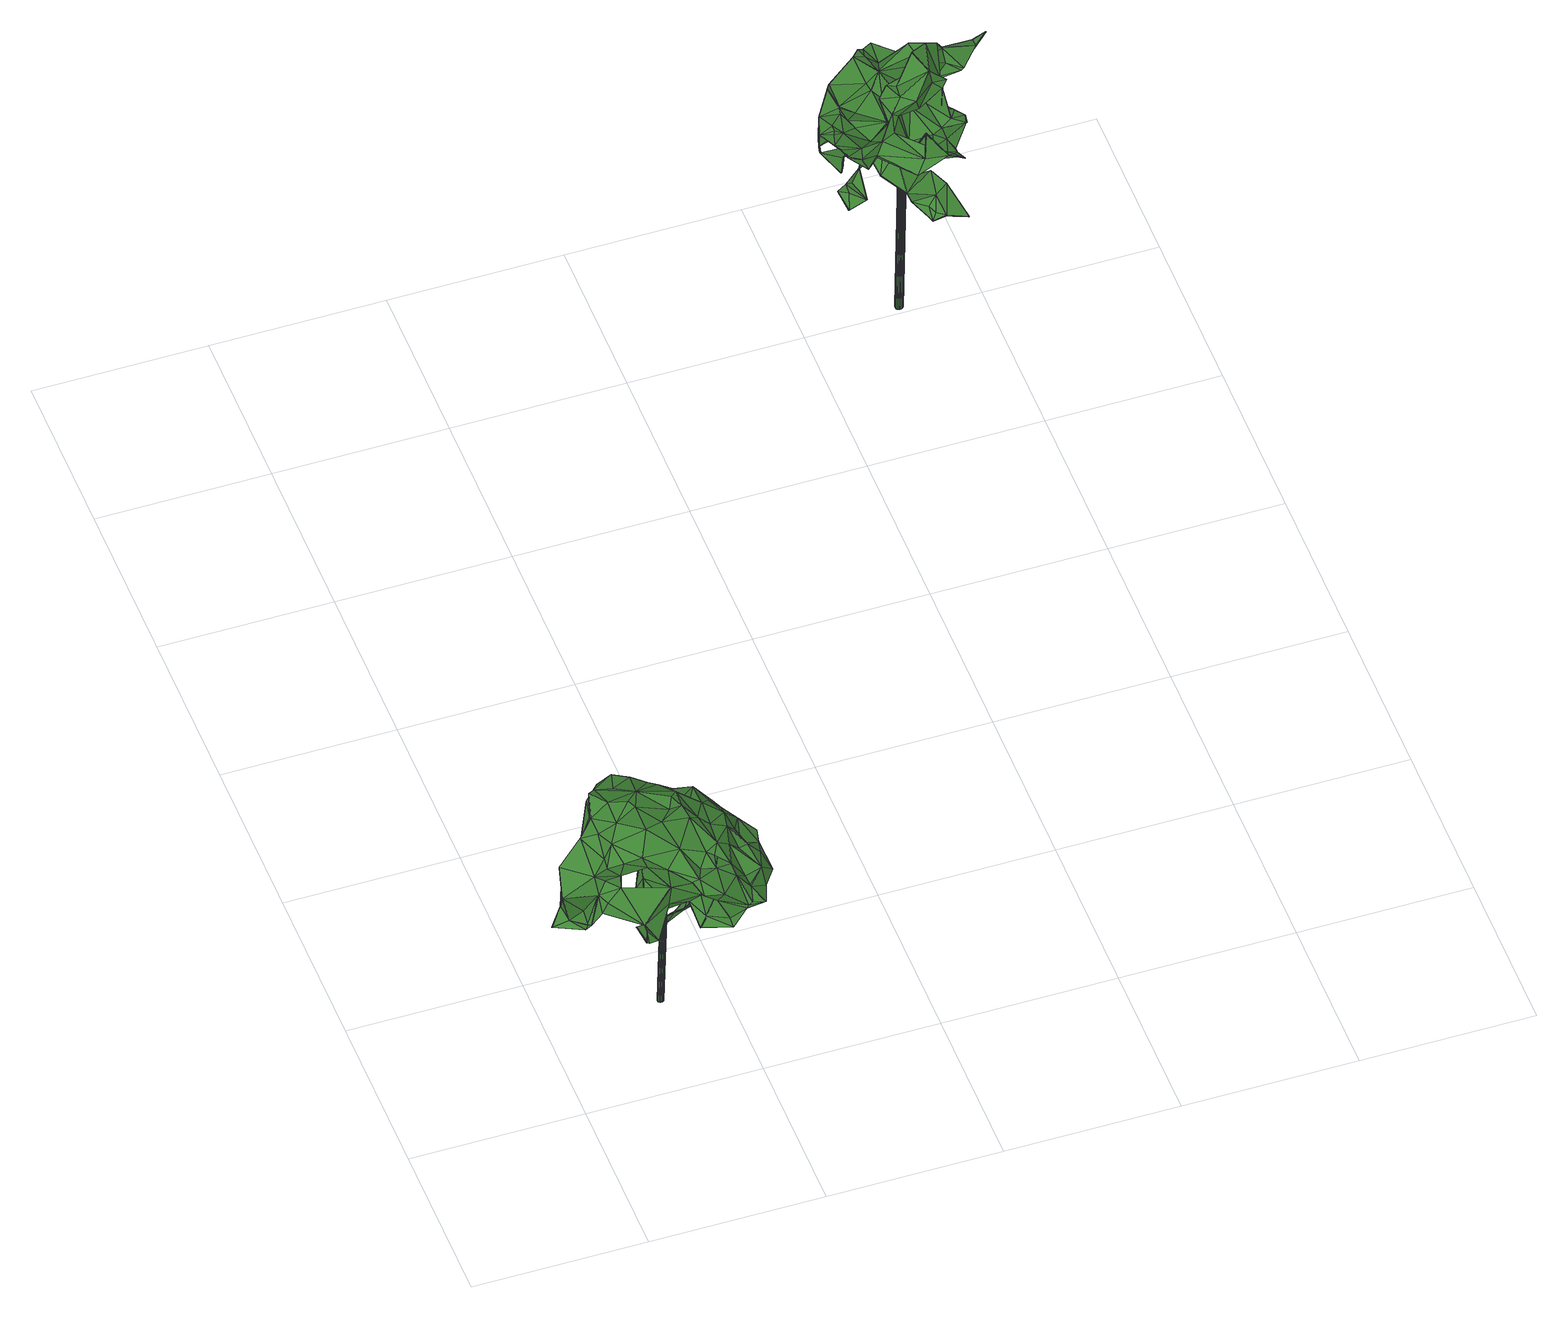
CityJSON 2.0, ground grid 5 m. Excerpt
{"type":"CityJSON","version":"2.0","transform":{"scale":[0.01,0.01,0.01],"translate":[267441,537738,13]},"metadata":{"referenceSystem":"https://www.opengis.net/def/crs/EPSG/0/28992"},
"CityObjects":{
"tree1":{"type":"SolitaryVegetationObject","attributes":{"gtid":440,"crown_width_m":4.92,"crown_median_z":18.55,"crown_r50_m":0.252,"crown_porosity":0.922,"trunk_H_m":5.08,"trunk_DBH_m":0.18,"trunk_radius_m":0.0899,"trunk_base_height_m":13.47,"original_gtid":"499"},"geometry":[{"type":"Solid","lod":"3","boundaries":[[[[0,1,2]],[[3,1,0]],[[4,5,6]],[[7,8,9]],[[10,11,12]],[[7,13,8]],[[8,13,14]],[[15,16,17]],[[18,19,20]],[[21,22,23]],[[24,25,26]],[[27,28,29]],[[30,28,27]],[[31,32,33]],[[34,32,31]],[[35,36,37]],[[0,38,3]],[[39,40,41]],[[11,42,43]],[[44,11,43]],[[45,46,47]],[[48,38,49]],[[50,51,52]],[[53,54,24]],[[55,56,57]],[[58,59,60]],[[58,60,61]],[[62,63,0]],[[64,65,66]],[[67,68,69]],[[67,69,26]],[[69,70,53]],[[71,72,73]],[[25,74,75]],[[76,59,58]],[[76,58,77]],[[55,78,79]],[[80,81,82]],[[34,83,32]],[[84,85,86]],[[87,86,85]],[[88,89,13]],[[90,91,92]],[[93,22,94]],[[21,94,22]],[[48,95,38]],[[96,97,98]],[[99,90,100]],[[99,100,101]],[[102,103,104]],[[105,53,106]],[[11,10,107]],[[108,11,107]],[[109,110,111]],[[112,113,96]],[[114,48,49]],[[108,115,116]],[[107,115,108]],[[11,117,42]],[[11,108,117]],[[69,53,24]],[[117,118,42]],[[119,42,118]],[[29,16,120]],[[69,24,26]],[[121,122,123]],[[72,124,73]],[[80,36,125]],[[126,127,128]],[[44,12,11]],[[5,101,129]],[[105,106,130]],[[73,124,131]],[[3,38,35]],[[132,75,133]],[[132,134,75]],[[16,112,120]],[[51,135,136]],[[45,137,46]],[[3,35,1]],[[138,36,38]],[[35,38,36]],[[93,2,1]],[[89,88,109]],[[92,91,139]],[[25,75,26]],[[140,39,141]],[[142,52,143]],[[135,143,52]],[[15,17,48]],[[41,141,39]],[[144,141,41]],[[53,105,54]],[[83,145,89]],[[146,147,133]],[[147,132,133]],[[35,37,23]],[[35,23,1]],[[23,22,1]],[[148,21,23]],[[149,150,151]],[[149,151,152]],[[124,153,131]],[[81,154,155]],[[156,120,157]],[[0,63,38]],[[158,34,50]],[[159,144,41]],[[128,160,161]],[[162,127,126]],[[163,147,164]],[[165,140,166]],[[93,72,2]],[[158,167,59]],[[168,97,96]],[[134,67,26]],[[160,169,170]],[[171,44,43]],[[79,110,109]],[[79,78,110]],[[156,157,98]],[[156,98,172]],[[139,91,99]],[[173,174,154]],[[152,175,176]],[[177,178,179]],[[179,137,177]],[[180,181,176]],[[99,91,90]],[[158,59,76]],[[50,167,158]],[[88,182,109]],[[183,130,168]],[[128,127,169]],[[180,100,181]],[[75,134,26]],[[184,185,186]],[[139,187,150]],[[18,188,189]],[[146,46,190]],[[30,191,28]],[[192,193,185]],[[50,142,194]],[[195,196,144]],[[179,178,151]],[[109,111,197]],[[167,33,59]],[[198,199,200]],[[112,98,157]],[[112,157,120]],[[47,201,141]],[[202,183,203]],[[120,156,199]],[[166,201,165]],[[162,165,201]],[[135,34,143]],[[176,181,152]],[[96,98,112]],[[204,205,206]],[[5,4,187]],[[76,145,83]],[[71,74,25]],[[207,72,71]],[[207,71,25]],[[208,209,210]],[[211,114,62]],[[57,212,55]],[[213,27,121]],[[106,70,42]],[[198,200,126]],[[214,215,42]],[[43,42,215]],[[52,216,135]],[[144,111,195]],[[2,72,207]],[[57,217,44]],[[56,217,57]],[[61,13,58]],[[105,211,218]],[[207,218,211]],[[57,171,219]],[[111,144,220]],[[221,100,174]],[[180,174,100]],[[203,183,168]],[[73,131,222]],[[223,216,51]],[[183,105,130]],[[221,224,129]],[[221,129,101]],[[99,101,5]],[[99,5,139]],[[185,121,186]],[[172,14,225]],[[61,60,159]],[[202,114,226]],[[211,226,114]],[[142,143,194]],[[67,171,227]],[[67,227,68]],[[19,228,229]],[[19,18,228]],[[57,44,171]],[[33,60,59]],[[177,216,223]],[[67,219,171]],[[223,51,136]],[[47,230,201]],[[107,10,182]],[[107,7,115]],[[9,115,7]],[[45,135,216]],[[60,33,32]],[[56,231,217]],[[232,108,97]],[[21,176,175]],[[220,144,159]],[[186,233,234]],[[27,233,186]],[[223,136,164]],[[95,48,17]],[[47,136,45]],[[47,141,136]],[[131,235,236]],[[190,46,137]],[[83,197,220]],[[83,220,32]],[[224,173,237]],[[45,136,135]],[[34,135,50]],[[7,107,88]],[[52,142,50]],[[128,169,160]],[[159,60,220]],[[96,113,168]],[[221,174,224]],[[212,238,55]],[[88,13,7]],[[167,31,33]],[[72,93,124]],[[234,233,122]],[[203,15,48]],[[224,174,173]],[[148,81,21]],[[128,198,126]],[[9,239,115]],[[52,51,216]],[[68,215,69]],[[227,215,68]],[[240,66,65]],[[92,241,242]],[[6,5,129]],[[62,114,63]],[[243,206,205]],[[244,159,41]],[[83,89,197]],[[29,95,17]],[[29,17,16]],[[93,153,124]],[[177,146,236]],[[71,73,146]],[[245,146,73]],[[21,81,155]],[[21,155,176]],[[141,195,136]],[[195,164,136]],[[39,140,184]],[[134,132,87]],[[246,115,239]],[[175,152,151]],[[92,139,247]],[[241,92,247]],[[4,137,179]],[[248,249,122]],[[178,177,236]],[[60,32,220]],[[125,250,251]],[[125,251,189]],[[236,151,178]],[[30,251,250]],[[228,160,229]],[[109,197,89]],[[71,133,74]],[[238,87,163]],[[24,54,218]],[[105,218,54]],[[138,250,36]],[[250,125,36]],[[104,103,252]],[[27,251,30]],[[50,135,51]],[[195,111,110]],[[46,253,254]],[[146,133,71]],[[111,220,197]],[[14,13,61]],[[58,13,89]],[[77,58,89]],[[109,182,255]],[[88,107,182]],[[255,182,10]],[[122,233,29]],[[160,170,229]],[[125,189,80]],[[1,22,93]],[[56,256,231]],[[257,230,258]],[[20,258,254]],[[169,127,230]],[[257,258,20]],[[160,228,161]],[[230,47,258]],[[29,120,123]],[[29,123,122]],[[259,236,260]],[[167,50,261]],[[230,127,162]],[[152,181,92]],[[194,261,50]],[[245,253,146]],[[61,159,14]],[[121,198,213]],[[207,62,2]],[[183,226,105]],[[184,40,39]],[[211,105,226]],[[14,244,225]],[[38,95,191]],[[38,191,30]],[[101,100,221]],[[236,259,222]],[[236,222,131]],[[255,10,12]],[[255,12,109]],[[146,253,46]],[[162,201,230]],[[254,258,46]],[[243,6,206]],[[258,47,46]],[[175,151,235]],[[175,235,131]],[[236,235,151]],[[203,113,16]],[[232,97,262]],[[203,168,113]],[[43,215,171]],[[16,113,112]],[[227,171,215]],[[108,118,117]],[[232,118,108]],[[262,118,232]],[[119,130,106]],[[119,106,42]],[[81,148,82]],[[153,94,175]],[[23,37,82]],[[23,82,148]],[[20,170,257]],[[131,153,175]],[[49,38,63]],[[170,169,257]],[[257,169,230]],[[263,259,260]],[[207,211,62]],[[195,264,164]],[[2,62,0]],[[29,233,27]],[[154,81,173]],[[253,265,254]],[[8,239,9]],[[6,243,4]],[[236,137,4]],[[180,155,174]],[[179,151,150]],[[49,63,114]],[[64,243,205]],[[18,20,266]],[[189,251,18]],[[250,138,30]],[[38,30,138]],[[206,267,204]],[[206,6,267]],[[129,267,6]],[[224,267,129]],[[267,237,204]],[[267,224,237]],[[192,268,248]],[[92,181,269]],[[92,269,90]],[[31,194,143]],[[181,100,269]],[[134,219,67]],[[78,238,264]],[[146,137,236]],[[190,137,146]],[[186,121,27]],[[90,269,100]],[[192,185,165]],[[270,163,87]],[[254,266,20]],[[150,241,247]],[[188,205,81]],[[79,256,56]],[[109,256,79]],[[234,184,186]],[[114,202,48]],[[203,48,202]],[[216,137,45]],[[128,213,198]],[[64,188,65]],[[64,205,188]],[[188,18,65]],[[173,81,237]],[[80,188,81]],[[80,189,188]],[[204,81,205]],[[237,81,204]],[[20,19,170]],[[153,93,94]],[[161,228,251]],[[251,228,18]],[[170,19,229]],[[161,251,271]],[[251,27,271]],[[85,84,272]],[[85,272,87]],[[200,199,156]],[[185,193,121]],[[122,121,193]],[[97,116,246]],[[97,246,98]],[[14,159,244]],[[172,8,14]],[[263,240,259]],[[130,262,168]],[[130,118,262]],[[119,118,130]],[[240,265,245]],[[126,273,162]],[[253,245,265]],[[202,226,183]],[[231,256,109]],[[37,36,82]],[[34,31,143]],[[231,109,12]],[[163,164,264]],[[163,264,238]],[[79,56,55]],[[73,222,245]],[[184,248,40]],[[41,40,192]],[[65,18,266]],[[213,271,27]],[[167,261,31]],[[194,31,261]],[[166,141,201]],[[8,172,239]],[[262,97,168]],[[116,97,108]],[[225,156,172]],[[225,244,41]],[[122,193,192]],[[245,259,240]],[[154,174,155]],[[245,222,259]],[[28,191,95]],[[28,95,29]],[[21,175,94]],[[176,155,180]],[[134,212,219]],[[219,212,57]],[[263,260,64]],[[123,120,199]],[[123,199,198]],[[74,133,75]],[[77,89,145]],[[64,260,243]],[[152,92,242]],[[203,274,15]],[[16,15,274]],[[16,274,203]],[[76,77,145]],[[139,150,247]],[[4,260,236]],[[243,260,4]],[[242,149,152]],[[98,239,172]],[[246,239,98]],[[246,116,115]],[[270,84,163]],[[53,70,106]],[[84,86,132]],[[87,212,134]],[[238,212,87]],[[5,187,139]],[[144,196,141]],[[195,141,196]],[[263,64,66]],[[263,66,240]],[[270,272,84]],[[87,272,270]],[[223,275,177]],[[69,214,70]],[[214,42,70]],[[248,268,40]],[[225,273,156]],[[102,104,252]],[[214,69,215]],[[177,137,216]],[[164,275,223]],[[163,84,147]],[[132,147,84]],[[132,86,87]],[[210,102,252]],[[210,209,102]],[[254,265,266]],[[184,140,185]],[[165,185,140]],[[65,266,240]],[[265,240,266]],[[192,40,268]],[[140,141,166]],[[165,162,273]],[[165,273,192]],[[200,273,126]],[[192,273,41]],[[225,41,273]],[[200,156,273]],[[192,248,122]],[[80,82,36]],[[161,213,128]],[[213,161,271]],[[208,103,209]],[[208,210,103]],[[210,252,103]],[[209,103,102]],[[238,78,55]],[[184,249,248]],[[234,249,184]],[[110,264,195]],[[110,78,264]],[[76,83,276]],[[76,276,158]],[[122,249,234]],[[231,12,217]],[[44,217,12]],[[147,275,164]],[[147,146,275]],[[177,275,146]],[[198,121,123]],[[207,25,277]],[[207,277,218]],[[218,277,24]],[[25,24,277]],[[242,241,149]],[[149,241,150]],[[4,179,187]],[[179,150,187]],[[34,158,276]],[[34,276,83]],[[278,279,280]],[[278,280,281]],[[281,280,282]],[[281,282,283]],[[280,279,284]],[[280,284,282]],[[282,284,285]],[[282,285,283]],[[284,279,286]],[[284,286,285]],[[285,286,287]],[[285,287,283]],[[286,279,288]],[[286,288,287]],[[287,288,289]],[[287,289,283]],[[288,279,290]],[[288,290,289]],[[289,290,291]],[[289,291,283]],[[290,279,292]],[[290,292,291]],[[291,292,293]],[[291,293,283]],[[292,279,294]],[[292,294,293]],[[293,294,295]],[[293,295,283]],[[294,279,296]],[[294,296,295]],[[295,296,297]],[[295,297,283]],[[296,279,298]],[[296,298,297]],[[297,298,299]],[[297,299,283]],[[298,279,300]],[[298,300,299]],[[299,300,301]],[[299,301,283]],[[300,279,302]],[[300,302,301]],[[301,302,303]],[[301,303,283]],[[302,279,304]],[[302,304,303]],[[303,304,305]],[[303,305,283]],[[304,279,306]],[[304,306,305]],[[305,306,307]],[[305,307,283]],[[306,279,308]],[[306,308,307]],[[307,308,309]],[[307,309,283]],[[308,279,310]],[[308,310,309]],[[309,310,311]],[[309,311,283]],[[310,279,312]],[[310,312,311]],[[311,312,313]],[[311,313,283]],[[312,279,314]],[[312,314,313]],[[313,314,315]],[[313,315,283]],[[314,279,316]],[[314,316,315]],[[315,316,317]],[[315,317,283]],[[316,279,318]],[[316,318,317]],[[317,318,319]],[[317,319,283]],[[318,279,320]],[[318,320,319]],[[319,320,321]],[[319,321,283]],[[320,279,322]],[[320,322,321]],[[321,322,323]],[[321,323,283]],[[322,279,324]],[[322,324,323]],[[323,324,325]],[[323,325,283]],[[324,279,326]],[[324,326,325]],[[325,326,327]],[[325,327,283]],[[326,279,278]],[[326,278,327]],[[327,278,281]],[[327,281,283]]]]}]},
"tree2":{"type":"SolitaryVegetationObject","attributes":{"gtid":392,"crown_width_m":4.89,"crown_median_z":20.68,"crown_r50_m":0.257,"crown_porosity":0.94,"trunk_H_m":7.26,"trunk_DBH_m":0.23,"trunk_radius_m":0.115,"trunk_base_height_m":13.42,"original_gtid":"439"},"geometry":[{"type":"Solid","lod":"3","boundaries":[[[[328,329,330]],[[331,332,333]],[[334,335,336]],[[337,338,339]],[[340,341,342]],[[343,344,345]],[[346,344,347]],[[348,347,344]],[[349,350,351]],[[352,353,354]],[[355,356,330]],[[357,356,355]],[[358,359,360]],[[361,362,363]],[[364,365,366]],[[367,368,369]],[[333,370,371]],[[372,373,374]],[[375,376,377]],[[378,379,380]],[[381,382,383]],[[384,385,386]],[[375,387,388]],[[389,390,391]],[[340,342,392]],[[393,394,395]],[[393,395,368]],[[396,353,352]],[[397,398,399]],[[399,398,400]],[[329,401,402]],[[403,404,405]],[[403,334,404]],[[406,407,408]],[[401,409,410]],[[411,412,413]],[[414,415,416]],[[417,376,388]],[[418,419,420]],[[421,357,422]],[[423,416,415]],[[424,423,415]],[[386,425,426]],[[350,427,428]],[[429,430,383]],[[431,432,433]],[[434,400,435]],[[339,436,437]],[[339,438,337]],[[343,439,344]],[[360,440,441]],[[359,440,360]],[[442,443,444]],[[445,446,447]],[[448,449,450]],[[451,428,452]],[[451,452,453]],[[454,361,455]],[[456,375,377]],[[456,377,448]],[[457,427,350]],[[379,389,380]],[[453,458,459]],[[368,458,391]],[[348,436,339]],[[348,460,436]],[[378,461,462]],[[455,463,444]],[[444,464,465]],[[458,466,467]],[[333,332,468]],[[379,390,389]],[[388,340,417]],[[371,469,333]],[[331,333,469]],[[470,471,472]],[[470,472,473]],[[474,338,337]],[[475,417,476]],[[369,391,390]],[[369,368,391]],[[328,401,329]],[[397,477,398]],[[458,467,459]],[[478,446,479]],[[386,426,384]],[[480,481,482]],[[349,351,361]],[[441,483,484]],[[380,485,378]],[[461,378,485]],[[431,486,487]],[[488,486,431]],[[433,443,442]],[[489,422,490]],[[343,345,491]],[[330,329,355]],[[477,368,395]],[[477,395,394]],[[492,493,339]],[[454,494,361]],[[493,495,430]],[[496,494,454]],[[363,497,498]],[[363,498,499]],[[500,501,502]],[[496,503,504]],[[505,402,506]],[[368,477,458]],[[507,423,508]],[[509,510,511]],[[351,350,511]],[[512,481,513]],[[512,513,419]],[[329,514,355]],[[357,355,514]],[[515,516,517]],[[518,489,519]],[[369,390,367]],[[481,480,520]],[[521,522,523]],[[497,524,525]],[[497,525,498]],[[345,526,491]],[[527,528,442]],[[438,529,530]],[[464,434,465]],[[464,400,434]],[[399,400,464]],[[344,473,531]],[[438,530,337]],[[426,425,532]],[[360,532,533]],[[453,534,458]],[[391,458,534]],[[450,449,475]],[[535,409,536]],[[359,331,533]],[[359,533,532]],[[344,531,345]],[[537,538,539]],[[382,537,539]],[[528,540,366]],[[541,341,340]],[[542,414,543]],[[351,497,363]],[[492,544,474]],[[545,401,328]],[[357,490,422]],[[514,490,357]],[[545,409,401]],[[405,336,546]],[[468,358,547]],[[346,473,344]],[[539,538,548]],[[539,548,382]],[[387,548,538]],[[422,518,421]],[[546,432,483]],[[549,424,500]],[[373,372,550]],[[339,551,552]],[[518,422,489]],[[553,554,555]],[[536,489,515]],[[537,382,381]],[[417,392,556]],[[519,409,545]],[[519,557,518]],[[558,559,504]],[[526,335,334]],[[560,456,548]],[[488,433,480]],[[561,461,485]],[[370,562,371]],[[378,367,379]],[[390,379,367]],[[444,463,464]],[[563,554,564]],[[536,517,535]],[[515,517,536]],[[554,412,491]],[[413,412,554]],[[425,530,529]],[[565,557,519]],[[566,419,513]],[[389,534,380]],[[397,567,477]],[[546,483,410]],[[508,423,568]],[[516,515,514]],[[402,569,403]],[[343,522,521]],[[425,386,570]],[[408,411,553]],[[407,411,408]],[[454,503,496]],[[475,476,450]],[[571,572,573]],[[428,451,574]],[[453,574,451]],[[575,452,428]],[[445,548,456]],[[514,329,516]],[[403,516,402]],[[329,402,516]],[[342,576,577]],[[578,577,576]],[[351,510,497]],[[511,510,351]],[[342,579,580]],[[397,581,352]],[[377,449,448]],[[582,581,399]],[[397,354,567]],[[564,406,553]],[[564,553,555]],[[553,406,408]],[[334,583,584]],[[569,583,334]],[[349,494,457]],[[350,349,457]],[[457,494,585]],[[586,587,588]],[[554,553,413]],[[580,589,556]],[[462,450,476]],[[590,591,562]],[[491,564,554]],[[592,593,472]],[[534,594,380]],[[354,466,567]],[[423,595,416]],[[457,472,427]],[[457,585,592]],[[343,491,522]],[[596,462,597]],[[461,597,462]],[[371,562,591]],[[598,337,530]],[[391,534,389]],[[541,414,416]],[[441,491,599]],[[600,497,510]],[[600,510,509]],[[402,601,569]],[[599,483,441]],[[519,545,565]],[[566,508,568]],[[550,415,373]],[[602,364,435]],[[523,603,460]],[[387,375,560]],[[357,421,356]],[[421,518,356]],[[524,497,600]],[[600,509,604]],[[549,605,568]],[[500,605,549]],[[403,405,516]],[[492,339,544]],[[583,505,410]],[[583,601,505]],[[575,588,587]],[[492,474,495]],[[495,474,381]],[[536,409,519]],[[356,606,330]],[[518,606,356]],[[557,606,518]],[[565,606,557]],[[565,545,606]],[[330,606,328]],[[545,328,606]],[[424,549,423]],[[386,530,570]],[[409,546,410]],[[561,452,575]],[[485,452,561]],[[479,597,587]],[[409,535,546]],[[596,450,462]],[[527,442,465]],[[428,574,350]],[[508,566,513]],[[482,607,480]],[[352,581,396]],[[508,513,507]],[[478,586,608]],[[541,543,414]],[[359,358,332]],[[358,468,332]],[[424,501,500]],[[350,604,511]],[[574,604,350]],[[456,560,375]],[[446,609,610]],[[478,609,446]],[[480,433,442]],[[527,540,528]],[[479,586,478]],[[494,504,585]],[[496,504,494]],[[596,597,479]],[[516,405,517]],[[360,486,532]],[[611,486,360]],[[448,596,446]],[[358,590,547]],[[592,472,457]],[[476,612,462]],[[612,613,462]],[[613,612,589]],[[613,614,573]],[[582,399,464]],[[498,525,615]],[[525,616,615]],[[433,432,443]],[[479,587,586]],[[584,412,564]],[[453,617,574]],[[339,338,544]],[[437,563,555]],[[436,563,437]],[[361,618,455]],[[499,618,361]],[[465,435,527]],[[434,435,465]],[[400,602,435]],[[400,614,602]],[[349,361,494]],[[618,498,615]],[[618,499,498]],[[580,556,392]],[[610,429,382]],[[383,382,429]],[[490,515,489]],[[504,559,585]],[[619,414,620]],[[619,620,384]],[[458,477,567]],[[365,621,507]],[[521,439,343]],[[591,331,469]],[[547,590,562]],[[551,603,552]],[[363,362,351]],[[493,430,347]],[[334,584,526]],[[487,486,611]],[[586,588,608]],[[394,398,477]],[[555,563,564]],[[551,339,437]],[[551,563,436]],[[381,383,495]],[[470,473,346]],[[555,554,437]],[[398,622,400]],[[400,622,614]],[[339,552,438]],[[623,614,622]],[[473,593,531]],[[596,448,450]],[[415,605,424]],[[549,568,423]],[[359,332,331]],[[372,607,482]],[[360,533,590]],[[470,608,471]],[[394,623,398]],[[353,574,617]],[[405,546,517]],[[535,517,546]],[[429,624,430]],[[417,556,612]],[[417,612,476]],[[431,433,488]],[[575,587,561]],[[590,358,360]],[[564,491,526]],[[526,584,564]],[[423,507,625]],[[437,554,551]],[[551,554,563]],[[595,423,625]],[[495,493,492]],[[347,348,493]],[[339,493,348]],[[474,537,381]],[[511,604,509]],[[507,513,481]],[[608,470,478]],[[523,441,440]],[[474,544,338]],[[366,540,364]],[[526,504,335]],[[387,541,388]],[[340,388,541]],[[455,503,454]],[[444,503,455]],[[387,538,541]],[[542,385,620]],[[542,620,414]],[[397,352,354]],[[344,439,348]],[[441,523,522]],[[370,333,468]],[[468,562,370]],[[468,547,562]],[[601,402,505]],[[613,572,462]],[[335,432,336]],[[336,432,546]],[[485,380,594]],[[534,453,594]],[[410,505,401]],[[425,570,530]],[[491,441,522]],[[552,603,438]],[[532,425,529]],[[441,611,360]],[[444,465,442]],[[575,427,626]],[[472,626,427]],[[384,620,385]],[[507,366,365]],[[366,507,481]],[[529,438,532]],[[481,627,366]],[[528,366,627]],[[442,528,627]],[[347,430,624]],[[441,487,611]],[[550,605,415]],[[616,396,581]],[[388,376,375]],[[415,414,619]],[[415,619,373]],[[426,619,384]],[[523,440,603]],[[340,392,417]],[[474,542,537]],[[542,474,337]],[[598,542,337]],[[626,608,588]],[[626,588,575]],[[385,542,598]],[[505,506,401]],[[519,489,536]],[[537,542,543]],[[537,543,538]],[[488,480,374]],[[458,567,466]],[[500,502,605]],[[604,396,600]],[[604,574,396]],[[568,605,550]],[[514,515,490]],[[564,407,406]],[[374,486,488]],[[373,486,374]],[[373,619,486]],[[426,486,619]],[[532,486,426]],[[401,506,402]],[[335,504,503]],[[335,503,432]],[[472,593,473]],[[602,589,580]],[[364,602,580]],[[623,573,614]],[[580,392,342]],[[612,556,589]],[[571,573,623]],[[609,478,628]],[[625,507,621]],[[435,540,527]],[[364,540,435]],[[371,591,469]],[[480,607,374]],[[480,442,627]],[[387,560,548]],[[629,579,577]],[[629,577,365]],[[345,558,526]],[[575,428,427]],[[418,512,419]],[[584,599,491]],[[487,441,484]],[[623,622,398]],[[526,558,504]],[[363,499,361]],[[558,345,559]],[[403,569,334]],[[405,404,336]],[[336,404,334]],[[431,487,484]],[[484,483,432]],[[484,432,431]],[[610,447,446]],[[407,412,411]],[[478,470,346]],[[601,583,569]],[[411,413,553]],[[584,491,412]],[[584,583,410]],[[407,564,412]],[[618,581,582]],[[618,615,581]],[[502,501,605]],[[424,605,501]],[[399,581,397]],[[616,581,615]],[[613,630,614]],[[589,602,630]],[[589,630,613]],[[485,594,452]],[[453,452,594]],[[480,627,520]],[[592,585,559]],[[592,559,345]],[[448,631,445]],[[448,445,456]],[[445,631,446]],[[446,631,448]],[[573,572,613]],[[462,572,378]],[[367,378,572]],[[571,367,572]],[[464,463,582]],[[618,582,463]],[[455,618,463]],[[599,584,483]],[[410,483,584]],[[481,512,482]],[[372,482,512]],[[361,351,362]],[[616,632,396]],[[600,632,524]],[[396,632,600]],[[524,632,525]],[[616,525,632]],[[444,443,503]],[[432,503,443]],[[590,533,591]],[[479,446,596]],[[587,597,561]],[[561,597,461]],[[578,341,416]],[[345,531,593]],[[394,393,623]],[[449,417,475]],[[382,447,610]],[[445,447,382]],[[449,376,417]],[[377,376,449]],[[495,383,430]],[[367,393,368]],[[571,393,367]],[[571,623,393]],[[591,633,331]],[[533,331,633]],[[533,633,591]],[[577,621,365]],[[580,579,629]],[[580,629,364]],[[365,364,629]],[[578,576,341]],[[342,341,576]],[[578,621,577]],[[416,595,578]],[[374,607,372]],[[471,626,472]],[[353,396,574]],[[625,578,595]],[[416,341,541]],[[347,628,346]],[[478,346,628]],[[625,621,578]],[[579,342,577]],[[382,548,445]],[[538,543,541]],[[466,354,353]],[[614,630,602]],[[592,345,593]],[[609,624,610]],[[628,624,609]],[[610,624,429]],[[467,617,459]],[[467,466,617]],[[459,617,453]],[[628,347,624]],[[466,353,617]],[[438,440,532]],[[532,440,359]],[[438,603,440]],[[481,520,627]],[[471,608,626]],[[568,420,566]],[[566,420,419]],[[372,512,634]],[[418,634,512]],[[372,634,550]],[[634,418,420]],[[634,420,550]],[[568,550,420]],[[523,460,521]],[[521,460,439]],[[436,460,551]],[[439,460,348]],[[551,460,603]],[[598,530,385]],[[386,385,530]],[[635,636,637]],[[635,637,638]],[[638,637,639]],[[638,639,640]],[[637,636,641]],[[637,641,639]],[[639,641,642]],[[639,642,640]],[[641,636,643]],[[641,643,642]],[[642,643,644]],[[642,644,640]],[[643,636,645]],[[643,645,644]],[[644,645,646]],[[644,646,640]],[[645,636,647]],[[645,647,646]],[[646,647,648]],[[646,648,640]],[[647,636,649]],[[647,649,648]],[[648,649,650]],[[648,650,640]],[[649,636,651]],[[649,651,650]],[[650,651,652]],[[650,652,640]],[[651,636,653]],[[651,653,652]],[[652,653,654]],[[652,654,640]],[[653,636,655]],[[653,655,654]],[[654,655,656]],[[654,656,640]],[[655,636,657]],[[655,657,656]],[[656,657,658]],[[656,658,640]],[[657,636,659]],[[657,659,658]],[[658,659,660]],[[658,660,640]],[[659,636,661]],[[659,661,660]],[[660,661,662]],[[660,662,640]],[[661,636,663]],[[661,663,662]],[[662,663,664]],[[662,664,640]],[[663,636,665]],[[663,665,664]],[[664,665,666]],[[664,666,640]],[[665,636,667]],[[665,667,666]],[[666,667,668]],[[666,668,640]],[[667,636,669]],[[667,669,668]],[[668,669,670]],[[668,670,640]],[[669,636,671]],[[669,671,670]],[[670,671,672]],[[670,672,640]],[[671,636,673]],[[671,673,672]],[[672,673,674]],[[672,674,640]],[[673,636,675]],[[673,675,674]],[[674,675,676]],[[674,676,640]],[[675,636,677]],[[675,677,676]],[[676,677,678]],[[676,678,640]],[[677,636,679]],[[677,679,678]],[[678,679,680]],[[678,680,640]],[[679,636,681]],[[679,681,680]],[[680,681,682]],[[680,682,640]],[[681,636,683]],[[681,683,682]],[[682,683,684]],[[682,684,640]],[[683,636,635]],[[683,635,684]],[[684,635,638]],[[684,638,640]]]]}]}
},
"vertices":[
[276,386,743],[209,347,743],[271,291,752],[264,411,743],[179,293,503],[108,320,467],[143,347,516],[565,412,446],[557,445,440],[588,442,447],[599,278,508],[616,253,519],[514,229,518],[532,416,433],[530,416,434],[426,447,665],[478,502,638],[404,490,661],[267,454,619],[303,505,518],[299,409,570],[122,389,673],[163,363,702],[161,418,707],[428,170,669],[369,136,679],[427,102,634],[325,516,628],[358,522,674],[427,515,635],[319,553,679],[319,334,345],[398,344,356],[377,363,331],[319,332,345],[212,426,743],[201,502,721],[177,479,738],[303,454,727],[355,299,576],[434,354,583],[444,357,536],[570,212,582],[571,180,544],[570,180,543],[298,276,442],[278,329,525],[270,366,448],[406,434,710],[385,408,723],[311,348,287],[262,233,375],[257,241,370],[475,187,652],[437,208,676],[462,128,471],[463,130,471],[499,129,529],[488,387,332],[406,374,315],[424,377,362],[458,388,385],[324,313,740],[364,365,723],[130,356,606],[209,416,657],[179,372,692],[495,102,571],[508,106,574],[481,160,631],[520,202,575],[298,190,687],[238,223,721],[256,231,670],[351,144,666],[375,120,628],[406,372,315],[489,386,331],[386,179,446],[387,179,444],[188,529,654],[143,444,605],[171,456,669],[399,342,354],[408,241,652],[427,171,667],[386,181,666],[425,171,559],[466,359,423],[496,358,367],[17,318,439],[18,317,438],[63,309,457],[179,301,718],[158,299,671],[380,501,680],[537,442,596],[576,421,563],[554,485,525],[56,329,421],[51,348,477],[80,357,443],[399,278,648],[373,328,699],[443,352,639],[453,236,692],[493,253,656],[604,320,504],[607,341,538],[459,253,445],[387,180,445],[457,254,446],[522,468,602],[507,456,622],[397,360,732],[610,380,505],[619,388,534],[591,280,565],[561,298,588],[535,294,586],[481,511,552],[395,519,539],[432,485,571],[425,516,557],[194,245,692],[227,556,680],[385,472,512],[337,453,486],[334,535,504],[102,363,474],[508,309,665],[190,259,634],[363,165,640],[361,164,641],[419,136,580],[259,242,371],[300,276,441],[236,200,487],[258,514,695],[96,274,445],[300,407,572],[323,315,520],[264,341,329],[264,342,330],[443,306,503],[426,375,361],[314,212,593],[316,211,592],[147,423,663],[133,279,560],[106,254,477],[134,277,560],[37,288,569],[153,263,668],[123,449,564],[105,402,573],[495,501,542],[496,502,544],[357,364,293],[464,360,422],[284,528,509],[290,556,544],[360,417,501],[401,217,528],[313,223,518],[362,424,518],[317,377,504],[357,365,294],[522,376,647],[315,460,481],[315,459,483],[543,100,569],[542,465,462],[139,455,539],[112,409,549],[128,294,617],[50,355,620],[236,198,487],[154,258,541],[139,260,506],[52,343,559],[36,290,569],[504,302,536],[463,321,677],[367,403,635],[370,467,529],[315,473,612],[129,277,475],[174,440,636],[234,525,643],[311,225,520],[358,521,676],[424,449,548],[401,468,536],[263,343,329],[373,234,497],[422,272,519],[440,339,387],[395,518,537],[425,515,555],[402,469,534],[319,378,502],[436,343,691],[472,414,665],[174,441,525],[159,405,561],[161,409,533],[345,228,713],[309,336,705],[367,252,661],[314,359,659],[406,320,722],[455,136,501],[334,534,506],[518,156,586],[518,148,588],[253,225,432],[526,180,537],[415,217,688],[493,107,554],[439,341,388],[101,364,476],[191,260,634],[275,198,416],[167,440,501],[507,412,534],[436,333,698],[542,100,570],[289,554,544],[284,527,511],[300,409,455],[476,187,526],[551,330,569],[403,490,659],[362,432,649],[157,291,595],[193,263,583],[173,442,525],[406,188,474],[589,443,448],[235,334,674],[100,266,471],[106,320,469],[151,372,544],[515,378,506],[272,301,659],[585,427,518],[99,264,470],[445,436,651],[425,447,663],[270,562,697],[292,546,636],[339,367,663],[279,352,570],[279,354,569],[514,231,519],[408,188,472],[299,408,457],[271,368,449],[190,261,634],[158,293,594],[311,349,289],[538,338,613],[160,300,669],[373,232,498],[278,337,652],[262,417,654],[168,438,502],[474,436,600],[52,346,478],[453,259,600],[291,555,544],[443,206,666],[426,450,547],[446,438,653],[237,199,487],[378,361,329],[386,181,668],[334,325,47],[325,325,47],[334,328,47],[352,337,554],[352,339,554],[343,337,555],[333,330,47],[351,342,554],[331,331,47],[349,343,554],[329,333,47],[347,345,554],[327,334,47],[345,345,554],[325,334,47],[343,346,554],[322,334,47],[340,345,555],[320,333,47],[338,344,555],[318,331,47],[336,343,555],[317,329,47],[335,341,555],[316,327,47],[334,339,555],[316,325,47],[334,337,555],[316,322,47],[334,334,555],[317,320,47],[335,332,555],[319,319,47],[337,330,555],[321,317,47],[339,329,555],[323,316,47],[341,328,555],[325,316,47],[343,328,555],[328,316,47],[345,328,555],[330,317,47],[347,329,555],[332,319,47],[349,331,555],[333,321,47],[351,332,554],[334,323,47],[352,335,554],
[1756,2329,630],[1792,2342,603],[1782,2272,613],[1587,2416,681],[1588,2418,680],[1568,2429,648],[1760,2509,645],[1740,2538,681],[1761,2509,657],[1565,2445,811],[1577,2487,804],[1547,2512,791],[1785,2411,936],[1743,2435,872],[1801,2437,877],[1673,2588,755],[1628,2657,749],[1680,2651,733],[1627,2667,805],[1614,2640,819],[1567,2576,789],[1850,2721,689],[1824,2754,696],[1856,2743,636],[1876,2699,694],[1896,2737,709],[1929,2700,715],[1803,2295,605],[1820,2273,621],[1880,2266,603],[1607,2427,670],[1630,2436,709],[1632,2436,709],[1876,2628,621],[1884,2664,612],[1882,2646,519],[1899,2462,780],[1867,2447,770],[1930,2428,789],[2027,2627,855],[2041,2678,786],[2066,2654,866],[1587,2395,602],[1588,2394,603],[1797,2326,790],[1750,2302,772],[1782,2387,756],[1730,2501,928],[1755,2487,929],[1820,2519,942],[1927,2616,894],[2027,2653,851],[1952,2669,829],[1649,2517,777],[1733,2501,786],[1639,2548,780],[1607,2342,841],[1574,2359,847],[1573,2357,845],[1705,2486,899],[1748,2440,937],[2021,2675,802],[2065,2655,868],[2040,2679,787],[1856,2490,906],[2001,2641,820],[1959,2643,792],[2021,2673,800],[1858,2744,636],[1921,2659,704],[1922,2635,753],[1911,2618,687],[1904,2591,718],[1746,2377,628],[1749,2441,599],[1802,2498,610],[1802,2499,611],[1802,2498,612],[1638,2586,572],[1639,2585,571],[1638,2585,570],[1746,2378,630],[1704,2471,622],[1618,2538,596],[1634,2567,619],[1617,2537,597],[1680,2385,845],[1777,2324,803],[1719,2405,843],[1841,2473,972],[1876,2285,810],[1877,2286,810],[1858,2290,819],[1880,2265,604],[1881,2266,604],[1804,2337,822],[1778,2321,904],[1583,2385,818],[1626,2347,794],[1789,2746,759],[1799,2787,757],[1674,2588,757],[1629,2587,793],[1770,2435,760],[1803,2522,759],[1821,2422,725],[1916,2519,705],[1921,2499,771],[1552,2538,754],[1550,2529,728],[1565,2444,809],[1632,2598,783],[1653,2457,754],[1689,2485,746],[1908,2479,709],[1880,2479,743],[1884,2519,677],[1795,2523,809],[1755,2630,846],[1755,2602,770],[1835,2568,902],[1816,2538,988],[1864,2572,973],[1832,2732,751],[1861,2728,779],[1914,2781,744],[1870,2604,664],[1869,2581,643],[1805,2527,891],[1798,2710,762],[2000,2712,735],[1929,2790,720],[1604,2540,783],[1849,2661,893],[1904,2590,943],[1871,2581,643],[1913,2540,663],[1927,2480,685],[1974,2741,670],[1976,2743,670],[1569,2430,648],[1593,2412,651],[1708,2703,845],[1731,2730,838],[1747,2704,801],[1652,2677,779],[1607,2493,797],[1817,2537,990],[1866,2571,974],[1986,2698,763],[1708,2702,847],[1756,2632,846],[1822,2420,725],[1874,2354,781],[1836,2363,781],[1738,2536,681],[1733,2500,784],[1892,2692,821],[1665,2387,786],[1703,2475,763],[1775,2408,755],[1849,2354,655],[1849,2354,653],[1681,2560,667],[1586,2523,801],[1568,2575,790],[1836,2661,730],[1623,2564,793],[1838,2660,731],[1898,2727,559],[1919,2650,560],[1884,2644,520],[1746,2278,923],[1744,2279,922],[1745,2277,922],[1840,2553,731],[1782,2574,741],[1703,2471,620],[1749,2441,601],[1855,2373,805],[1838,2320,815],[1814,2799,610],[1862,2770,608],[1813,2797,611],[1865,2321,800],[1866,2321,802],[1822,2349,627],[1826,2412,654],[1802,2436,626],[1802,2437,627],[1820,2274,623],[1808,2322,656],[1841,2435,765],[1638,2548,778],[1683,2551,743],[1647,2516,776],[1941,2746,581],[1929,2700,581],[1714,2576,667],[1940,2464,778],[1932,2428,788],[1573,2413,820],[1572,2412,821],[1659,2664,754],[1644,2384,778],[1631,2435,709],[1986,2700,765],[1800,2436,628],[1825,2413,656],[1674,2463,769],[1713,2435,854],[1715,2435,852],[1939,2463,779],[1723,2431,888],[1623,2391,832],[1679,2386,844],[1586,2502,803],[1742,2329,646],[1760,2507,657],[1593,2414,650],[1763,2494,847],[1780,2322,904],[1831,2289,832],[1552,2529,728],[1577,2487,802],[1616,2538,595],[1569,2569,659],[1568,2570,659],[1895,2484,910],[1795,2287,628],[1714,2592,730],[1755,2604,768],[1732,2504,905],[1868,2699,796],[1589,2395,602],[1570,2570,659],[1633,2569,620],[1783,2307,637],[1853,2301,819],[1957,2706,706],[1831,2291,833],[1725,2478,600],[1581,2390,826],[1978,2583,828],[1927,2614,893],[1932,2599,848],[1825,2755,697],[1778,2757,823],[1763,2492,846],[1799,2503,821],[1771,2435,762],[1803,2495,850],[1884,2488,877],[1886,2663,612],[1891,2617,661],[1704,2473,621],[1682,2560,665],[1787,2621,771],[1741,2702,837],[1776,2692,811],[1749,2735,830],[1885,2490,878],[1638,2389,632],[1637,2388,632],[1728,2650,788],[1679,2665,757],[1902,2716,768],[1769,2356,788],[1858,2622,886],[1848,2659,893],[1573,2413,822],[1703,2545,713],[1864,2772,609],[1724,2476,599],[1889,2506,782],[1606,2493,795],[1815,2798,612],[1779,2320,903],[1782,2273,615],[1817,2378,774],[1732,2731,840],[1727,2650,790],[1730,2620,792],[1655,2455,753],[1882,2499,905],[1863,2567,904],[1901,2588,815],[1918,2652,569],[1929,2700,583],[1927,2789,720],[1878,2628,621],[1660,2372,810],[1607,2343,842],[1839,2435,767],[1925,2617,809],[1971,2585,820],[1633,2598,785],[1817,2379,776],[1748,2736,828],[1867,2447,768],[1628,2665,805],[1849,2523,798],[1854,2536,805],[1823,2605,798],[1940,2745,583],[1607,2425,671],[1857,2290,817],[1786,2525,42],[1775,2525,42],[1786,2528,42],[1804,2542,768],[1804,2545,768],[1793,2541,768],[1785,2531,42],[1803,2547,768],[1783,2533,42],[1801,2550,768],[1780,2535,42],[1798,2551,768],[1778,2536,42],[1796,2553,768],[1775,2536,42],[1792,2553,768],[1772,2536,42],[1790,2552,768],[1769,2535,42],[1787,2551,768],[1767,2533,42],[1784,2549,768],[1765,2531,42],[1783,2547,768],[1764,2528,42],[1782,2544,769],[1764,2525,42],[1781,2541,769],[1764,2522,42],[1782,2538,769],[1765,2519,42],[1783,2535,769],[1767,2517,42],[1785,2533,769],[1770,2515,42],[1787,2531,769],[1772,2514,42],[1790,2530,769],[1775,2514,42],[1793,2530,769],[1778,2514,42],[1796,2530,768],[1781,2515,42],[1799,2532,768],[1783,2517,42],[1801,2533,768],[1785,2519,42],[1803,2536,768],[1786,2522,42],[1804,2539,768]
]}
